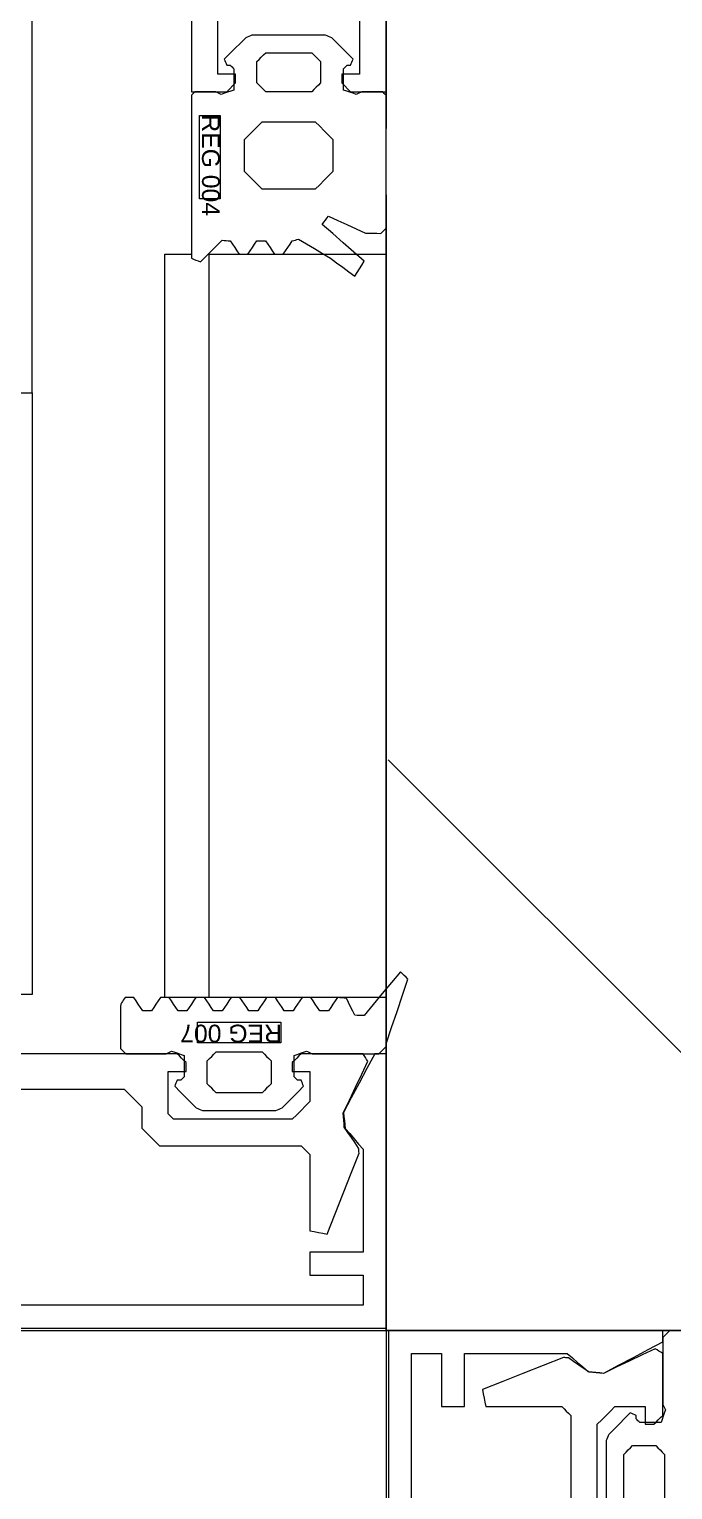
# Model space of a CAD drawing. Header units: millimetres. Extents: x 97 to 214665, y -4577 to 61202.
# Drawn here: x 189778 to 189814.3, y 22416 to 22498.5 of the extents above; entities that cross this region are included whole.
import ezdxf

# ---------------------------------------------------------------- set-up
doc = ezdxf.new("R2010")
doc.units = ezdxf.units.MM
for name, color, linetype, lineweight in [('A-GLAZ-CWMG-MCUT', 51, 'Continuous', 9), ('A-GLAZ-CWMG-OTLN', 51, 'Continuous', 9), ('G-XREF-____-OTLN', 8, 'Continuous', 9), ('S-COLS-____-MCUT', 52, 'Continuous', 9), ('S-COLS-____-OTLN', 52, 'Continuous', 9)]:
    doc.layers.add(name, color=color, linetype=linetype, lineweight=lineweight)
doc.styles.add('Arial', font='arial.ttf', dxfattribs={"height": 1})

# ---------------------------------------------------------------- blocks, each defined once
blk = doc.blocks.new('BSC_Колонна _Прямоугольная - 400x400-V33-О_АИ_ПП_4_200_Целиком')
at = {"layer": 'S-COLS-____-OTLN', "lineweight": 5}
h = blk.add_hatch(dxfattribs=at)
h.set_pattern_fill('FP_69', color=256, style=0, pattern_type=2)
h.set_pattern_definition([(135, (-132500, -22625), (-142.5612, -142.5612), []), (135, (-132357.44, -22625), (-142.5612, -142.5612), [252.016, -50.403, 3.353, -47.05])])
h.paths.add_polyline_path([(76.202, -200), (200, -200), (200, 200), (-200, 200), (-199.869, -200), (-130.182, -200)])
at = {"layer": 'S-COLS-____-MCUT', "color": 130, "lineweight": 25}
for p, q in [((-200, 200), (-200, -132.105)), ((-200, -135.855), (-200, -200)), ((-200, -200), (-135.856, -200))]:
    blk.add_line(p, q, dxfattribs=at)
blk = doc.blocks.new('Прямоугольный импост - Рядовой 50х200-39387223-О_АИ_ПП_4_200_Целиком')
at = {"layer": 'A-GLAZ-CWMG-MCUT', "color": 90}
for p, q in [((-50, 39.8), (0, 39.8)), ((0, 21), (-10, 21)), ((-10, 21), (-10, -21)), ((-10, -21), (0, -21))]:
    blk.add_line(p, q, dxfattribs=at)
blk = doc.blocks.new('Прямоугольный импост - Рядовой 50х200-V84-О_АИ_ПП_4_200_Целиком')
at = {"layer": 'A-GLAZ-CWMG-MCUT', "color": 90}
blk.add_line((0, 39.8), (-50, 39.8), dxfattribs=at)
blk = doc.blocks.new('Прямоугольный импост - 200_dwg-17677014-О_АИ_ПП_4_200_Целиком')
at = {"layer": 'G-XREF-____-OTLN', "color": 10, "lineweight": 5, "flags": 128}
for points in [[(227999.952, 196764.968), (228001.452, 196764.968), (228001.452, 196794.968)], [(228010.452, 196787.951), (228010.452, 196781.968), (228012.452, 196781.968), (228012.952, 196782.468), (228012.952, 196782.968), (228011.952, 196782.968), (228011.952, 196787.968)], [(228019.952, 196787.968), (228019.952, 196782.968), (228018.952, 196782.968), (228018.952, 196782.468), (228019.452, 196781.968), (228021.452, 196781.968), (228021.452, 196911.968)], [(228013.523, 196785.021), (228013.22, 196784.718), (228012.917, 196784.415), (228012.614, 196784.112), (228012.311, 196783.809)], [(228013.876, 196785.168), (228013.788, 196785.131), (228013.7, 196785.094), (228013.611, 196785.058), (228013.523, 196785.021)], [(228018.028, 196785.168), (228016.99, 196785.168), (228015.952, 196785.168), (228014.914, 196785.168), (228013.876, 196785.168)], [(228018.382, 196785.021), (228018.293, 196785.058), (228018.205, 196785.094), (228018.116, 196785.131), (228018.028, 196785.168)], [(228019.594, 196783.809), (228019.291, 196784.112), (228018.988, 196784.415), (228018.685, 196784.718), (228018.382, 196785.021)], [(228012.311, 196783.809), (228012.346, 196783.724), (228012.382, 196783.638), (228012.417, 196783.553), (228012.452, 196783.468)], [(228014.152, 196783.668), (228014.277, 196783.793), (228014.402, 196783.918), (228014.527, 196784.043), (228014.652, 196784.168)], [(228014.152, 196782.468), (228014.152, 196782.768), (228014.152, 196783.068), (228014.152, 196783.368), (228014.152, 196783.668)], [(228014.652, 196784.168), (228015.302, 196784.168), (228015.952, 196784.168), (228016.602, 196784.168), (228017.252, 196784.168)], [(228017.252, 196784.168), (228017.377, 196784.043), (228017.502, 196783.918), (228017.627, 196783.793), (228017.752, 196783.668)], [(228017.752, 196783.668), (228017.752, 196783.368), (228017.752, 196783.068), (228017.752, 196782.768), (228017.752, 196782.468)], [(228019.452, 196783.468), (228019.488, 196783.553), (228019.523, 196783.638), (228019.558, 196783.724), (228019.594, 196783.809)], [(228012.452, 196783.468), (228012.502, 196783.468), (228012.552, 196783.468), (228012.602, 196783.468), (228012.652, 196783.468)], [(228012.652, 196783.468), (228012.702, 196783.418), (228012.752, 196783.368), (228012.802, 196783.318), (228012.852, 196783.268)], [(228012.852, 196783.268), (228012.852, 196782.967), (228012.852, 196782.666), (228012.852, 196782.366), (228012.852, 196782.065)], [(228019.052, 196783.268), (228019.102, 196783.318), (228019.152, 196783.368), (228019.202, 196783.418), (228019.252, 196783.468)], [(228019.052, 196782.065), (228019.052, 196782.366), (228019.052, 196782.666), (228019.052, 196782.967), (228019.052, 196783.268)], [(228019.252, 196783.468), (228019.302, 196783.468), (228019.352, 196783.468), (228019.402, 196783.468), (228019.452, 196783.468)], [(228010.652, 196781.968), (228010.602, 196781.918), (228010.552, 196781.868), (228010.502, 196781.818), (228010.452, 196781.768)], [(228011.826, 196781.968), (228011.532, 196781.968), (228011.239, 196781.968), (228010.946, 196781.968), (228010.652, 196781.968)], [(228012.139, 196781.816), (228012.061, 196781.854), (228011.982, 196781.892), (228011.904, 196781.93), (228011.826, 196781.968)], [(228012.852, 196782.065), (228012.674, 196782.003), (228012.496, 196781.941), (228012.317, 196781.879), (228012.139, 196781.816)], [(228014.652, 196781.968), (228014.527, 196782.093), (228014.402, 196782.218), (228014.277, 196782.343), (228014.152, 196782.468)], [(228017.252, 196781.968), (228016.602, 196781.968), (228015.952, 196781.968), (228015.302, 196781.968), (228014.652, 196781.968)], [(228017.752, 196782.468), (228017.627, 196782.343), (228017.502, 196782.218), (228017.377, 196782.093), (228017.252, 196781.968)], [(228019.765, 196781.816), (228019.587, 196781.879), (228019.409, 196781.941), (228019.231, 196782.003), (228019.052, 196782.065)], [(228020.079, 196781.968), (228020, 196781.93), (228019.922, 196781.892), (228019.844, 196781.854), (228019.765, 196781.816)], [(228021.252, 196781.968), (228020.959, 196781.968), (228020.665, 196781.968), (228020.372, 196781.968), (228020.079, 196781.968)], [(228021.452, 196781.768), (228021.402, 196781.818), (228021.352, 196781.868), (228021.302, 196781.918), (228021.252, 196781.968)], [(228010.452, 196781.768), (228010.452, 196779.468), (228010.452, 196777.168), (228010.452, 196774.868), (228010.452, 196772.568)], [(228021.452, 196774.268), (228021.452, 196776.143), (228021.452, 196778.018), (228021.452, 196779.893), (228021.452, 196781.768)], [(228013.452, 196779.268), (228013.702, 196779.518), (228013.952, 196779.768), (228014.202, 196780.018), (228014.452, 196780.268)], [(228014.452, 196780.268), (228015.202, 196780.268), (228015.952, 196780.268), (228016.702, 196780.268), (228017.452, 196780.268)], [(228017.452, 196780.268), (228017.702, 196780.018), (228017.952, 196779.768), (228018.202, 196779.518), (228018.452, 196779.268)], [(228013.452, 196777.468), (228013.452, 196777.918), (228013.452, 196778.368), (228013.452, 196778.818), (228013.452, 196779.268)], [(228018.452, 196779.268), (228018.452, 196778.818), (228018.452, 196778.368), (228018.452, 196777.918), (228018.452, 196777.468)], [(228014.452, 196776.468), (228014.202, 196776.718), (228013.952, 196776.968), (228013.702, 196777.218), (228013.452, 196777.468)], [(228018.452, 196777.468), (228018.202, 196777.218), (228017.952, 196776.968), (228017.702, 196776.718), (228017.452, 196776.468)], [(228000.152, 196764.968), (228001.452, 196764.968), (228001.452, 196730.967), (227999.452, 196730.967)], [(228017.452, 196776.468), (228016.702, 196776.468), (228015.952, 196776.468), (228015.202, 196776.468), (228014.452, 196776.468)], [(228017.844, 196774.476), (228017.933, 196774.592), (228018.023, 196774.708), (228018.112, 196774.824), (228018.201, 196774.939)], [(228018.201, 196774.939), (228018.723, 196774.7), (228019.245, 196774.461), (228019.767, 196774.221), (228020.289, 196773.982)], [(228020.219, 196772.391), (228019.625, 196772.912), (228019.031, 196773.433), (228018.437, 196773.955), (228017.844, 196774.476)], [(228020.289, 196773.982), (228020.505, 196773.978), (228020.721, 196773.975), (228020.936, 196773.971), (228021.152, 196773.968)], [(228021.152, 196773.968), (228021.227, 196774.043), (228021.302, 196774.118), (228021.377, 196774.193), (228021.452, 196774.268)], [(228010.964, 196772.355), (228011.27, 196772.661), (228011.576, 196772.968), (228011.883, 196773.274), (228012.189, 196773.58)], [(228012.189, 196773.58), (228012.304, 196773.569), (228012.419, 196773.558), (228012.533, 196773.548), (228012.648, 196773.537)], [(228012.648, 196773.537), (228012.775, 196773.352), (228012.901, 196773.168), (228013.027, 196772.983), (228013.153, 196772.798)], [(228013.648, 196772.798), (228013.775, 196772.983), (228013.901, 196773.168), (228014.027, 196773.352), (228014.153, 196773.537)], [(228014.153, 196773.537), (228014.277, 196773.537), (228014.401, 196773.537), (228014.525, 196773.537), (228014.648, 196773.537)], [(228014.648, 196773.537), (228014.775, 196773.352), (228014.901, 196773.168), (228015.027, 196772.983), (228015.153, 196772.798)], [(228015.648, 196772.798), (228015.775, 196772.983), (228015.901, 196773.168), (228016.027, 196773.352), (228016.153, 196773.537)], [(228016.153, 196773.537), (228016.242, 196773.565), (228016.33, 196773.592), (228016.419, 196773.62), (228016.507, 196773.648)], [(228016.507, 196773.648), (228016.96, 196773.377), (228017.412, 196773.105), (228017.865, 196772.834), (228018.317, 196772.562)], [(228021.053, 196730.798), (228008.952, 196730.798), (228008.952, 196772.798), (228010.452, 196772.798)], [(228010.452, 196772.568), (228010.58, 196772.514), (228010.708, 196772.461), (228010.836, 196772.408), (228010.964, 196772.355)], [(228013.153, 196772.798), (228013.277, 196772.798), (228013.401, 196772.798), (228013.525, 196772.798), (228013.648, 196772.798)], [(228015.153, 196772.798), (228015.277, 196772.798), (228015.401, 196772.798), (228015.525, 196772.798), (228015.648, 196772.798)], [(228018.317, 196772.562), (228018.659, 196772.308), (228019.002, 196772.053), (228019.344, 196771.799), (228019.686, 196771.544)], [(228019.686, 196771.544), (228019.819, 196771.756), (228019.952, 196771.968), (228020.085, 196772.179), (228020.219, 196772.391)], [(228022.264, 196732.263), (228021.752, 196731.644), (228021.241, 196731.025), (228020.729, 196730.407), (228020.217, 196729.788)], [(228021.452, 196728.196), (228021.762, 196729.109), (228022.071, 196730.021), (228022.381, 196730.934), (228022.69, 196731.847)], [(228022.69, 196731.847), (228022.584, 196731.951), (228022.477, 196732.055), (228022.371, 196732.159), (228022.264, 196732.263)], [(228006.505, 196730.506), (228006.491, 196730.463), (228006.478, 196730.421), (228006.465, 196730.379), (228006.452, 196730.336)], [(228006.452, 196730.336), (228006.452, 196729.735), (228006.452, 196729.133), (228006.452, 196728.531), (228006.452, 196727.929)], [(228006.705, 196730.798), (228006.655, 196730.725), (228006.605, 196730.652), (228006.555, 196730.579), (228006.505, 196730.506)], [(228007.2, 196730.798), (228007.076, 196730.798), (228006.952, 196730.798), (228006.828, 196730.798), (228006.705, 196730.798)], [(228007.705, 196730.06), (228007.578, 196730.244), (228007.452, 196730.429), (228007.326, 196730.614), (228007.2, 196730.798)], [(228008.2, 196730.06), (228008.076, 196730.06), (228007.952, 196730.06), (228007.828, 196730.06), (228007.705, 196730.06)], [(228008.705, 196730.798), (228008.578, 196730.614), (228008.452, 196730.429), (228008.326, 196730.244), (228008.2, 196730.06)], [(228009.2, 196730.798), (228009.076, 196730.798), (228008.952, 196730.798), (228008.828, 196730.798), (228008.705, 196730.798)], [(228009.705, 196730.06), (228009.578, 196730.244), (228009.452, 196730.429), (228009.326, 196730.614), (228009.2, 196730.798)], [(228010.2, 196730.06), (228010.076, 196730.06), (228009.952, 196730.06), (228009.828, 196730.06), (228009.705, 196730.06)], [(228010.705, 196730.798), (228010.578, 196730.614), (228010.452, 196730.429), (228010.326, 196730.244), (228010.2, 196730.06)], [(228011.2, 196730.798), (228011.076, 196730.798), (228010.952, 196730.798), (228010.828, 196730.798), (228010.705, 196730.798)], [(228011.705, 196730.06), (228011.578, 196730.244), (228011.452, 196730.429), (228011.326, 196730.614), (228011.2, 196730.798)], [(228012.2, 196730.06), (228012.076, 196730.06), (228011.952, 196730.06), (228011.828, 196730.06), (228011.705, 196730.06)], [(228012.705, 196730.798), (228012.578, 196730.614), (228012.452, 196730.429), (228012.326, 196730.244), (228012.2, 196730.06)], [(228013.2, 196730.798), (228013.076, 196730.798), (228012.952, 196730.798), (228012.828, 196730.798), (228012.705, 196730.798)], [(228013.705, 196730.06), (228013.578, 196730.244), (228013.452, 196730.429), (228013.326, 196730.614), (228013.2, 196730.798)], [(228014.2, 196730.06), (228014.076, 196730.06), (228013.952, 196730.06), (228013.828, 196730.06), (228013.705, 196730.06)], [(228014.705, 196730.798), (228014.578, 196730.614), (228014.452, 196730.429), (228014.326, 196730.244), (228014.2, 196730.06)], [(228015.2, 196730.798), (228015.076, 196730.798), (228014.952, 196730.798), (228014.828, 196730.798), (228014.705, 196730.798)], [(228015.705, 196730.06), (228015.578, 196730.244), (228015.452, 196730.429), (228015.326, 196730.614), (228015.2, 196730.798)], [(228016.2, 196730.06), (228016.076, 196730.06), (228015.952, 196730.06), (228015.828, 196730.06), (228015.705, 196730.06)], [(228016.705, 196730.798), (228016.578, 196730.614), (228016.452, 196730.429), (228016.326, 196730.244), (228016.2, 196730.06)], [(228017.2, 196730.798), (228017.076, 196730.798), (228016.952, 196730.798), (228016.828, 196730.798), (228016.705, 196730.798)], [(228017.705, 196730.06), (228017.578, 196730.244), (228017.452, 196730.429), (228017.326, 196730.614), (228017.2, 196730.798)], [(228018.2, 196730.06), (228018.076, 196730.06), (228017.952, 196730.06), (228017.828, 196730.06), (228017.705, 196730.06)], [(228018.705, 196730.798), (228018.578, 196730.614), (228018.452, 196730.429), (228018.326, 196730.244), (228018.2, 196730.06)], [(228019.223, 196730.759), (228019.093, 196730.768), (228018.964, 196730.778), (228018.834, 196730.788), (228018.705, 196730.798)], [(228019.682, 196729.8), (228019.567, 196730.039), (228019.452, 196730.279), (228019.338, 196730.519), (228019.223, 196730.759)], [(228020.217, 196729.788), (228020.083, 196729.791), (228019.949, 196729.794), (228019.815, 196729.797), (228019.682, 196729.8)], [(227971.452, 196728.196), (227971.452, 196728.154), (227971.452, 196728.113), (227971.452, 196728.071), (227971.452, 196728.029)], [(227971.452, 196728.029), (227971.552, 196727.929), (227971.652, 196727.829), (227971.752, 196727.729), (227971.852, 196727.629)], [(227972.093, 196727.629), (227971.933, 196727.629), (227971.772, 196727.629), (227971.612, 196727.629), (227971.452, 196727.629)], [(227971.452, 196727.629), (227971.452, 196723.754), (227971.452, 196719.879), (227971.452, 196716.004), (227971.452, 196712.129)], [(227971.852, 196727.629), (227972.796, 196727.629), (227973.739, 196727.629), (227974.682, 196727.629), (227975.626, 196727.629)], [(227973.859, 196724.304), (227973.417, 196725.136), (227972.976, 196725.967), (227972.534, 196726.798), (227972.093, 196727.629)], [(227972.752, 196727.629), (227972.684, 196727.522), (227972.617, 196727.415), (227972.549, 196727.307), (227972.481, 196727.2)], [(227976.252, 196727.629), (227975.377, 196727.629), (227974.502, 196727.629), (227973.627, 196727.629), (227972.752, 196727.629)], [(227975.626, 196727.629), (227975.704, 196727.667), (227975.782, 196727.705), (227975.861, 196727.742), (227975.939, 196727.78)], [(227975.939, 196727.78), (227976.117, 196727.718), (227976.296, 196727.656), (227976.474, 196727.594), (227976.652, 196727.531)], [(227976.752, 196727.129), (227976.627, 196727.254), (227976.502, 196727.379), (227976.377, 196727.504), (227976.252, 196727.629)], [(227976.652, 196727.531), (227976.652, 196727.231), (227976.652, 196726.93), (227976.652, 196726.63), (227976.652, 196726.329)], [(227977.952, 196727.229), (227978.077, 196727.354), (227978.202, 196727.479), (227978.327, 196727.604), (227978.452, 196727.729)], [(227978.452, 196727.729), (227979.102, 196727.729), (227979.752, 196727.729), (227980.402, 196727.729), (227981.052, 196727.729)], [(228009.652, 196727.629), (228003.052, 196727.629), (227996.452, 196727.629), (227989.852, 196727.629), (227983.252, 196727.629)], [(228006.452, 196727.929), (228006.527, 196727.854), (228006.602, 196727.779), (228006.677, 196727.704), (228006.752, 196727.629)], [(228006.752, 196727.629), (228007.321, 196727.629), (228007.889, 196727.629), (228008.457, 196727.629), (228009.026, 196727.629)], [(228009.026, 196727.629), (228009.104, 196727.667), (228009.182, 196727.705), (228009.261, 196727.742), (228009.339, 196727.78)], [(228009.339, 196727.78), (228009.517, 196727.718), (228009.696, 196727.656), (228009.874, 196727.594), (228010.052, 196727.531)], [(228010.152, 196727.129), (228010.027, 196727.254), (228009.902, 196727.379), (228009.777, 196727.504), (228009.652, 196727.629)], [(228010.052, 196727.531), (228010.052, 196727.231), (228010.052, 196726.93), (228010.052, 196726.63), (228010.052, 196726.329)], [(228011.352, 196727.229), (228011.477, 196727.354), (228011.602, 196727.479), (228011.727, 196727.604), (228011.852, 196727.729)], [(228011.852, 196727.729), (228012.502, 196727.729), (228013.152, 196727.729), (228013.802, 196727.729), (228014.452, 196727.729)], [(228014.452, 196727.729), (228014.577, 196727.604), (228014.702, 196727.479), (228014.827, 196727.354), (228014.952, 196727.229)], [(228016.652, 196727.629), (228016.527, 196727.504), (228016.402, 196727.379), (228016.277, 196727.254), (228016.152, 196727.129)], [(228016.252, 196727.531), (228016.431, 196727.594), (228016.609, 196727.656), (228016.787, 196727.718), (228016.965, 196727.78)], [(228016.252, 196726.329), (228016.252, 196726.63), (228016.252, 196726.93), (228016.252, 196727.231), (228016.252, 196727.531)], [(228020.152, 196727.629), (228019.277, 196727.629), (228018.402, 196727.629), (228017.527, 196727.629), (228016.652, 196727.629)], [(228016.965, 196727.78), (228017.044, 196727.742), (228017.122, 196727.705), (228017.2, 196727.667), (228017.279, 196727.629)], [(228017.279, 196727.629), (228018.222, 196727.629), (228019.165, 196727.629), (228020.109, 196727.629), (228021.052, 196727.629)], [(228020.812, 196727.629), (228020.37, 196726.798), (228019.929, 196725.967), (228019.487, 196725.136), (228019.046, 196724.304)], [(228020.423, 196727.2), (228020.355, 196727.307), (228020.288, 196727.415), (228020.22, 196727.522), (228020.152, 196727.629)], [(228021.452, 196727.629), (228021.292, 196727.629), (228021.132, 196727.629), (228020.972, 196727.629), (228020.812, 196727.629)], [(228021.052, 196727.629), (228021.152, 196727.729), (228021.252, 196727.829), (228021.352, 196727.929), (228021.452, 196728.029)], [(228021.452, 196728.029), (228021.452, 196728.071), (228021.452, 196728.113), (228021.452, 196728.154), (228021.452, 196728.196)], [(228021.452, 196712.129), (228021.452, 196716.004), (228021.452, 196719.879), (228021.452, 196723.754), (228021.452, 196727.629)], [(227972.481, 196727.2), (227972.83, 196726.468), (227973.178, 196725.736), (227973.526, 196725.005), (227973.875, 196724.273)], [(227976.752, 196726.629), (227976.752, 196726.754), (227976.752, 196726.879), (227976.752, 196727.004), (227976.752, 196727.129)], [(227977.952, 196725.929), (227977.952, 196726.254), (227977.952, 196726.579), (227977.952, 196726.904), (227977.952, 196727.229)], [(228010.152, 196726.629), (228010.152, 196726.754), (228010.152, 196726.879), (228010.152, 196727.004), (228010.152, 196727.129)], [(228011.352, 196725.929), (228011.352, 196726.254), (228011.352, 196726.579), (228011.352, 196726.904), (228011.352, 196727.229)], [(228014.952, 196727.229), (228014.952, 196726.904), (228014.952, 196726.579), (228014.952, 196726.254), (228014.952, 196725.929)], [(228016.152, 196727.129), (228016.152, 196727.004), (228016.152, 196726.879), (228016.152, 196726.754), (228016.152, 196726.629)], [(228019.03, 196724.273), (228019.378, 196725.005), (228019.726, 196725.736), (228020.075, 196726.468), (228020.423, 196727.2)], [(227975.752, 196724.929), (227975.752, 196725.354), (227975.752, 196725.779), (227975.752, 196726.204), (227975.752, 196726.629)], [(227975.752, 196726.629), (227976.002, 196726.629), (227976.252, 196726.629), (227976.502, 196726.629), (227976.752, 196726.629)], [(227976.252, 196726.129), (227976.217, 196726.044), (227976.182, 196725.958), (227976.146, 196725.873), (227976.111, 196725.788)], [(227976.452, 196726.129), (227976.402, 196726.129), (227976.352, 196726.129), (227976.302, 196726.129), (227976.252, 196726.129)], [(227976.652, 196726.329), (227976.602, 196726.279), (227976.552, 196726.229), (227976.502, 196726.179), (227976.452, 196726.129)], [(227978.452, 196725.429), (227978.327, 196725.554), (227978.202, 196725.679), (227978.077, 196725.804), (227977.952, 196725.929)], [(228009.152, 196724.229), (228009.152, 196724.829), (228009.152, 196725.429), (228009.152, 196726.029), (228009.152, 196726.629)], [(228009.152, 196726.629), (228009.402, 196726.629), (228009.652, 196726.629), (228009.902, 196726.629), (228010.152, 196726.629)], [(228009.652, 196726.129), (228009.617, 196726.044), (228009.582, 196725.958), (228009.546, 196725.873), (228009.511, 196725.788)], [(228009.852, 196726.129), (228009.802, 196726.129), (228009.752, 196726.129), (228009.702, 196726.129), (228009.652, 196726.129)], [(228010.052, 196726.329), (228010.002, 196726.279), (228009.952, 196726.229), (228009.902, 196726.179), (228009.852, 196726.129)], [(228011.852, 196725.429), (228011.727, 196725.554), (228011.602, 196725.679), (228011.477, 196725.804), (228011.352, 196725.929)], [(228014.952, 196725.929), (228014.827, 196725.804), (228014.702, 196725.679), (228014.577, 196725.554), (228014.452, 196725.429)], [(228016.152, 196726.629), (228016.402, 196726.629), (228016.652, 196726.629), (228016.902, 196726.629), (228017.152, 196726.629)], [(228016.452, 196726.129), (228016.402, 196726.179), (228016.352, 196726.229), (228016.302, 196726.279), (228016.252, 196726.329)], [(228016.652, 196726.129), (228016.602, 196726.129), (228016.552, 196726.129), (228016.502, 196726.129), (228016.452, 196726.129)], [(228016.794, 196725.788), (228016.758, 196725.873), (228016.723, 196725.958), (228016.688, 196726.044), (228016.652, 196726.129)], [(228017.152, 196726.629), (228017.152, 196726.204), (228017.152, 196725.779), (228017.152, 196725.354), (228017.152, 196724.929)], [(227976.111, 196725.788), (227976.414, 196725.485), (227976.717, 196725.182), (227977.02, 196724.879), (227977.323, 196724.575)], [(227981.052, 196725.429), (227980.402, 196725.429), (227979.752, 196725.429), (227979.102, 196725.429), (227978.452, 196725.429)], [(227996.752, 196725.629), (227999.227, 196725.629), (228001.702, 196725.629), (228004.177, 196725.629), (228006.652, 196725.629)], [(228006.652, 196725.629), (228006.902, 196725.379), (228007.152, 196725.129), (228007.402, 196724.879), (228007.652, 196724.629)], [(228009.511, 196725.788), (228009.814, 196725.485), (228010.117, 196725.182), (228010.42, 196724.879), (228010.723, 196724.575)], [(228014.452, 196725.429), (228013.802, 196725.429), (228013.152, 196725.429), (228012.502, 196725.429), (228011.852, 196725.429)], [(228015.582, 196724.575), (228015.885, 196724.879), (228016.188, 196725.182), (228016.491, 196725.485), (228016.794, 196725.788)], [(227973.761, 196723.409), (227973.785, 196723.633), (227973.81, 196723.857), (227973.834, 196724.081), (227973.859, 196724.304)], [(227973.875, 196724.273), (227973.859, 196724.074), (227973.843, 196723.875), (227973.828, 196723.676), (227973.812, 196723.477)], [(227976.752, 196723.929), (227976.502, 196724.179), (227976.252, 196724.429), (227976.002, 196724.679), (227975.752, 196724.929)], [(227977.323, 196724.575), (227977.411, 196724.539), (227977.5, 196724.502), (227977.588, 196724.466), (227977.676, 196724.429)], [(227977.676, 196724.429), (227978.714, 196724.429), (227979.752, 196724.429), (227980.79, 196724.429), (227981.828, 196724.429)], [(228007.652, 196724.629), (228007.652, 196724.329), (228007.652, 196724.029), (228007.652, 196723.729), (228007.652, 196723.429)], [(228009.452, 196723.929), (228009.377, 196724.004), (228009.302, 196724.079), (228009.227, 196724.154), (228009.152, 196724.229)], [(228010.723, 196724.575), (228010.811, 196724.539), (228010.9, 196724.502), (228010.988, 196724.466), (228011.076, 196724.429)], [(228011.076, 196724.429), (228012.114, 196724.429), (228013.152, 196724.429), (228014.19, 196724.429), (228015.228, 196724.429)], [(228015.228, 196724.429), (228015.316, 196724.466), (228015.405, 196724.502), (228015.493, 196724.539), (228015.582, 196724.575)], [(228017.152, 196724.929), (228016.902, 196724.679), (228016.652, 196724.429), (228016.402, 196724.179), (228016.152, 196723.929)], [(228019.092, 196723.477), (228019.077, 196723.676), (228019.061, 196723.875), (228019.045, 196724.074), (228019.03, 196724.273)], [(228019.046, 196724.304), (228019.07, 196724.081), (228019.095, 196723.857), (228019.119, 196723.633), (228019.144, 196723.409)], [(227972.752, 196722.229), (227973.004, 196722.524), (227973.256, 196722.819), (227973.508, 196723.114), (227973.761, 196723.409)], [(227973.812, 196723.477), (227973.61, 196723.182), (227973.408, 196722.888), (227973.207, 196722.593), (227973.005, 196722.299)], [(227983.452, 196723.929), (227981.777, 196723.929), (227980.102, 196723.929), (227978.427, 196723.929), (227976.752, 196723.929)], [(228007.652, 196723.429), (228007.902, 196723.179), (228008.152, 196722.929), (228008.402, 196722.679), (228008.652, 196722.429)], [(228016.152, 196723.929), (228014.477, 196723.929), (228012.802, 196723.929), (228011.127, 196723.929), (228009.452, 196723.929)], [(228019.9, 196722.299), (228019.698, 196722.593), (228019.496, 196722.888), (228019.294, 196723.182), (228019.092, 196723.477)], [(228019.144, 196723.409), (228019.396, 196723.114), (228019.648, 196722.819), (228019.9, 196722.524), (228020.152, 196722.229)], [(227972.752, 196716.429), (227972.752, 196717.879), (227972.752, 196719.329), (227972.752, 196720.779), (227972.752, 196722.229)], [(227973.005, 196722.299), (227972.997, 196722.229), (227972.989, 196722.159), (227972.981, 196722.088), (227972.973, 196722.018)], [(227972.973, 196722.018), (227973.427, 196720.875), (227973.88, 196719.732), (227974.334, 196718.588), (227974.787, 196717.445)], [(227975.752, 196721.929), (227975.877, 196722.054), (227976.002, 196722.179), (227976.127, 196722.304), (227976.252, 196722.429)], [(227975.752, 196717.629), (227975.752, 196718.704), (227975.752, 196719.779), (227975.752, 196720.854), (227975.752, 196721.929)], [(227976.252, 196722.429), (227978.252, 196722.429), (227980.252, 196722.429), (227982.252, 196722.429), (227984.252, 196722.429)], [(228008.652, 196722.429), (228010.652, 196722.429), (228012.652, 196722.429), (228014.652, 196722.429), (228016.652, 196722.429)], [(228016.652, 196722.429), (228016.777, 196722.304), (228016.902, 196722.179), (228017.027, 196722.054), (228017.152, 196721.929)], [(228017.152, 196721.929), (228017.152, 196720.854), (228017.152, 196719.779), (228017.152, 196718.704), (228017.152, 196717.629)], [(228018.117, 196717.445), (228018.571, 196718.588), (228019.024, 196719.732), (228019.478, 196720.875), (228019.931, 196722.018)], [(228019.931, 196722.018), (228019.923, 196722.088), (228019.915, 196722.159), (228019.908, 196722.229), (228019.9, 196722.299)], [(228020.152, 196722.229), (228020.152, 196720.779), (228020.152, 196719.329), (228020.152, 196717.879), (228020.152, 196716.429)], [(227974.787, 196717.445), (227975.029, 196717.491), (227975.27, 196717.537), (227975.511, 196717.583), (227975.752, 196717.629)], [(228017.152, 196717.629), (228017.393, 196717.583), (228017.635, 196717.537), (228017.876, 196717.491), (228018.117, 196717.445)], [(227975.752, 196716.429), (227975.002, 196716.429), (227974.252, 196716.429), (227973.502, 196716.429), (227972.752, 196716.429)], [(227975.752, 196715.129), (227975.752, 196715.454), (227975.752, 196715.779), (227975.752, 196716.104), (227975.752, 196716.429)], [(228020.152, 196716.429), (228019.402, 196716.429), (228018.652, 196716.429), (228017.902, 196716.429), (228017.152, 196716.429)], [(228017.152, 196716.429), (228017.152, 196716.104), (228017.152, 196715.779), (228017.152, 196715.454), (228017.152, 196715.129)], [(227972.752, 196713.429), (227972.752, 196713.854), (227972.752, 196714.279), (227972.752, 196714.704), (227972.752, 196715.129)], [(227972.752, 196715.129), (227973.502, 196715.129), (227974.252, 196715.129), (227975.002, 196715.129), (227975.752, 196715.129)], [(228017.152, 196715.129), (228017.902, 196715.129), (228018.652, 196715.129), (228019.402, 196715.129), (228020.152, 196715.129)], [(228020.152, 196715.129), (228020.152, 196714.704), (228020.152, 196714.279), (228020.152, 196713.854), (228020.152, 196713.429)], [(228020.152, 196713.429), (228008.302, 196713.429), (227996.452, 196713.429), (227984.602, 196713.429), (227972.752, 196713.429)], [(227971.452, 196712.129), (227983.952, 196712.129), (227996.452, 196712.129), (228008.952, 196712.129), (228021.452, 196712.129)]]:
    blk.add_lwpolyline(points, dxfattribs=at)
for points in [[(228012.083, 196775.926), (228010.914, 196775.926), (228010.914, 196780.625), (228012.083, 196780.625)], [(228010.802, 196728.241), (228010.802, 196729.41), (228015.502, 196729.41), (228015.502, 196728.241)]]:
    blk.add_lwpolyline(points, close=True, dxfattribs=at)
blk = doc.blocks.new('Прямоугольный импост - 200_dwg-V118-О_АИ_ПП_4_200_Целиком')
at = {"layer": 'G-XREF-____-OTLN', "color": 10, "lineweight": 5, "flags": 128}
for points in [[(227999.952, 196764.968), (228001.452, 196764.968), (228001.452, 196794.968)], [(228010.452, 196787.951), (228010.452, 196781.968), (228012.452, 196781.968), (228012.952, 196782.468), (228012.952, 196782.968), (228011.952, 196782.968), (228011.952, 196787.968)], [(228019.952, 196787.968), (228019.952, 196782.968), (228018.952, 196782.968), (228018.952, 196782.468), (228019.452, 196781.968), (228021.452, 196781.968), (228021.452, 196911.968)], [(228013.523, 196785.021), (228013.22, 196784.718), (228012.917, 196784.415), (228012.614, 196784.112), (228012.311, 196783.809)], [(228013.876, 196785.168), (228013.788, 196785.131), (228013.7, 196785.094), (228013.611, 196785.058), (228013.523, 196785.021)], [(228018.028, 196785.168), (228016.99, 196785.168), (228015.952, 196785.168), (228014.914, 196785.168), (228013.876, 196785.168)], [(228018.382, 196785.021), (228018.293, 196785.058), (228018.205, 196785.094), (228018.116, 196785.131), (228018.028, 196785.168)], [(228019.594, 196783.809), (228019.291, 196784.112), (228018.988, 196784.415), (228018.685, 196784.718), (228018.382, 196785.021)], [(228012.311, 196783.809), (228012.346, 196783.724), (228012.382, 196783.638), (228012.417, 196783.553), (228012.452, 196783.468)], [(228014.152, 196783.668), (228014.277, 196783.793), (228014.402, 196783.918), (228014.527, 196784.043), (228014.652, 196784.168)], [(228014.152, 196782.468), (228014.152, 196782.768), (228014.152, 196783.068), (228014.152, 196783.368), (228014.152, 196783.668)], [(228014.652, 196784.168), (228015.302, 196784.168), (228015.952, 196784.168), (228016.602, 196784.168), (228017.252, 196784.168)], [(228017.252, 196784.168), (228017.377, 196784.043), (228017.502, 196783.918), (228017.627, 196783.793), (228017.752, 196783.668)], [(228017.752, 196783.668), (228017.752, 196783.368), (228017.752, 196783.068), (228017.752, 196782.768), (228017.752, 196782.468)], [(228019.452, 196783.468), (228019.488, 196783.553), (228019.523, 196783.638), (228019.558, 196783.724), (228019.594, 196783.809)], [(228012.452, 196783.468), (228012.502, 196783.468), (228012.552, 196783.468), (228012.602, 196783.468), (228012.652, 196783.468)], [(228012.652, 196783.468), (228012.702, 196783.418), (228012.752, 196783.368), (228012.802, 196783.318), (228012.852, 196783.268)], [(228012.852, 196783.268), (228012.852, 196782.967), (228012.852, 196782.666), (228012.852, 196782.366), (228012.852, 196782.065)], [(228019.052, 196783.268), (228019.102, 196783.318), (228019.152, 196783.368), (228019.202, 196783.418), (228019.252, 196783.468)], [(228019.052, 196782.065), (228019.052, 196782.366), (228019.052, 196782.666), (228019.052, 196782.967), (228019.052, 196783.268)], [(228019.252, 196783.468), (228019.302, 196783.468), (228019.352, 196783.468), (228019.402, 196783.468), (228019.452, 196783.468)], [(228010.652, 196781.968), (228010.602, 196781.918), (228010.552, 196781.868), (228010.502, 196781.818), (228010.452, 196781.768)], [(228011.826, 196781.968), (228011.532, 196781.968), (228011.239, 196781.968), (228010.946, 196781.968), (228010.652, 196781.968)], [(228012.139, 196781.816), (228012.061, 196781.854), (228011.982, 196781.892), (228011.904, 196781.93), (228011.826, 196781.968)], [(228012.852, 196782.065), (228012.674, 196782.003), (228012.496, 196781.941), (228012.317, 196781.879), (228012.139, 196781.816)], [(228014.652, 196781.968), (228014.527, 196782.093), (228014.402, 196782.218), (228014.277, 196782.343), (228014.152, 196782.468)], [(228017.252, 196781.968), (228016.602, 196781.968), (228015.952, 196781.968), (228015.302, 196781.968), (228014.652, 196781.968)], [(228017.752, 196782.468), (228017.627, 196782.343), (228017.502, 196782.218), (228017.377, 196782.093), (228017.252, 196781.968)], [(228019.765, 196781.816), (228019.587, 196781.879), (228019.409, 196781.941), (228019.231, 196782.003), (228019.052, 196782.065)], [(228020.079, 196781.968), (228020, 196781.93), (228019.922, 196781.892), (228019.844, 196781.854), (228019.765, 196781.816)], [(228021.252, 196781.968), (228020.959, 196781.968), (228020.665, 196781.968), (228020.372, 196781.968), (228020.079, 196781.968)], [(228021.452, 196781.768), (228021.402, 196781.818), (228021.352, 196781.868), (228021.302, 196781.918), (228021.252, 196781.968)], [(228010.452, 196781.768), (228010.452, 196779.468), (228010.452, 196777.168), (228010.452, 196774.868), (228010.452, 196772.568)], [(228021.452, 196774.268), (228021.452, 196776.143), (228021.452, 196778.018), (228021.452, 196779.893), (228021.452, 196781.768)], [(228013.452, 196779.268), (228013.702, 196779.518), (228013.952, 196779.768), (228014.202, 196780.018), (228014.452, 196780.268)], [(228014.452, 196780.268), (228015.202, 196780.268), (228015.952, 196780.268), (228016.702, 196780.268), (228017.452, 196780.268)], [(228017.452, 196780.268), (228017.702, 196780.018), (228017.952, 196779.768), (228018.202, 196779.518), (228018.452, 196779.268)], [(228013.452, 196777.468), (228013.452, 196777.918), (228013.452, 196778.368), (228013.452, 196778.818), (228013.452, 196779.268)], [(228018.452, 196779.268), (228018.452, 196778.818), (228018.452, 196778.368), (228018.452, 196777.918), (228018.452, 196777.468)], [(228014.452, 196776.468), (228014.202, 196776.718), (228013.952, 196776.968), (228013.702, 196777.218), (228013.452, 196777.468)], [(228018.452, 196777.468), (228018.202, 196777.218), (228017.952, 196776.968), (228017.702, 196776.718), (228017.452, 196776.468)], [(228000.152, 196764.968), (228001.452, 196764.968), (228001.452, 196730.967), (227999.452, 196730.967)], [(228017.452, 196776.468), (228016.702, 196776.468), (228015.952, 196776.468), (228015.202, 196776.468), (228014.452, 196776.468)], [(228017.844, 196774.476), (228017.933, 196774.592), (228018.023, 196774.708), (228018.112, 196774.824), (228018.201, 196774.939)], [(228018.201, 196774.939), (228018.723, 196774.7), (228019.245, 196774.461), (228019.767, 196774.221), (228020.289, 196773.982)], [(228020.219, 196772.391), (228019.625, 196772.912), (228019.031, 196773.433), (228018.437, 196773.955), (228017.844, 196774.476)], [(228020.289, 196773.982), (228020.505, 196773.978), (228020.721, 196773.975), (228020.936, 196773.971), (228021.152, 196773.968)], [(228021.152, 196773.968), (228021.227, 196774.043), (228021.302, 196774.118), (228021.377, 196774.193), (228021.452, 196774.268)], [(228010.964, 196772.355), (228011.27, 196772.661), (228011.576, 196772.968), (228011.883, 196773.274), (228012.189, 196773.58)], [(228012.189, 196773.58), (228012.304, 196773.569), (228012.419, 196773.558), (228012.533, 196773.548), (228012.648, 196773.537)], [(228012.648, 196773.537), (228012.775, 196773.352), (228012.901, 196773.168), (228013.027, 196772.983), (228013.153, 196772.798)], [(228013.648, 196772.798), (228013.775, 196772.983), (228013.901, 196773.168), (228014.027, 196773.352), (228014.153, 196773.537)], [(228014.153, 196773.537), (228014.277, 196773.537), (228014.401, 196773.537), (228014.525, 196773.537), (228014.648, 196773.537)], [(228014.648, 196773.537), (228014.775, 196773.352), (228014.901, 196773.168), (228015.027, 196772.983), (228015.153, 196772.798)], [(228015.648, 196772.798), (228015.775, 196772.983), (228015.901, 196773.168), (228016.027, 196773.352), (228016.153, 196773.537)], [(228016.153, 196773.537), (228016.242, 196773.565), (228016.33, 196773.592), (228016.419, 196773.62), (228016.507, 196773.648)], [(228016.507, 196773.648), (228016.96, 196773.377), (228017.412, 196773.105), (228017.865, 196772.834), (228018.317, 196772.562)], [(228021.053, 196730.798), (228008.952, 196730.798), (228008.952, 196772.798), (228010.452, 196772.798)], [(228010.452, 196772.568), (228010.58, 196772.514), (228010.708, 196772.461), (228010.836, 196772.408), (228010.964, 196772.355)], [(228013.153, 196772.798), (228013.277, 196772.798), (228013.401, 196772.798), (228013.525, 196772.798), (228013.648, 196772.798)], [(228015.153, 196772.798), (228015.277, 196772.798), (228015.401, 196772.798), (228015.525, 196772.798), (228015.648, 196772.798)], [(228018.317, 196772.562), (228018.659, 196772.308), (228019.002, 196772.053), (228019.344, 196771.799), (228019.686, 196771.544)], [(228019.686, 196771.544), (228019.819, 196771.756), (228019.952, 196771.968), (228020.085, 196772.179), (228020.219, 196772.391)], [(228022.264, 196732.263), (228021.752, 196731.644), (228021.241, 196731.025), (228020.729, 196730.407), (228020.217, 196729.788)], [(228021.452, 196728.196), (228021.762, 196729.109), (228022.071, 196730.021), (228022.381, 196730.934), (228022.69, 196731.847)], [(228022.69, 196731.847), (228022.584, 196731.951), (228022.477, 196732.055), (228022.371, 196732.159), (228022.264, 196732.263)], [(228006.505, 196730.506), (228006.491, 196730.463), (228006.478, 196730.421), (228006.465, 196730.379), (228006.452, 196730.336)], [(228006.452, 196730.336), (228006.452, 196729.735), (228006.452, 196729.133), (228006.452, 196728.531), (228006.452, 196727.929)], [(228006.705, 196730.798), (228006.655, 196730.725), (228006.605, 196730.652), (228006.555, 196730.579), (228006.505, 196730.506)], [(228007.2, 196730.798), (228007.076, 196730.798), (228006.952, 196730.798), (228006.828, 196730.798), (228006.705, 196730.798)], [(228007.705, 196730.06), (228007.578, 196730.244), (228007.452, 196730.429), (228007.326, 196730.614), (228007.2, 196730.798)], [(228008.2, 196730.06), (228008.076, 196730.06), (228007.952, 196730.06), (228007.828, 196730.06), (228007.705, 196730.06)], [(228008.705, 196730.798), (228008.578, 196730.614), (228008.452, 196730.429), (228008.326, 196730.244), (228008.2, 196730.06)], [(228009.2, 196730.798), (228009.076, 196730.798), (228008.952, 196730.798), (228008.828, 196730.798), (228008.705, 196730.798)], [(228009.705, 196730.06), (228009.578, 196730.244), (228009.452, 196730.429), (228009.326, 196730.614), (228009.2, 196730.798)], [(228010.2, 196730.06), (228010.076, 196730.06), (228009.952, 196730.06), (228009.828, 196730.06), (228009.705, 196730.06)], [(228010.705, 196730.798), (228010.578, 196730.614), (228010.452, 196730.429), (228010.326, 196730.244), (228010.2, 196730.06)], [(228011.2, 196730.798), (228011.076, 196730.798), (228010.952, 196730.798), (228010.828, 196730.798), (228010.705, 196730.798)], [(228011.705, 196730.06), (228011.578, 196730.244), (228011.452, 196730.429), (228011.326, 196730.614), (228011.2, 196730.798)], [(228012.2, 196730.06), (228012.076, 196730.06), (228011.952, 196730.06), (228011.828, 196730.06), (228011.705, 196730.06)], [(228012.705, 196730.798), (228012.578, 196730.614), (228012.452, 196730.429), (228012.326, 196730.244), (228012.2, 196730.06)], [(228013.2, 196730.798), (228013.076, 196730.798), (228012.952, 196730.798), (228012.828, 196730.798), (228012.705, 196730.798)], [(228013.705, 196730.06), (228013.578, 196730.244), (228013.452, 196730.429), (228013.326, 196730.614), (228013.2, 196730.798)], [(228014.2, 196730.06), (228014.076, 196730.06), (228013.952, 196730.06), (228013.828, 196730.06), (228013.705, 196730.06)], [(228014.705, 196730.798), (228014.578, 196730.614), (228014.452, 196730.429), (228014.326, 196730.244), (228014.2, 196730.06)], [(228015.2, 196730.798), (228015.076, 196730.798), (228014.952, 196730.798), (228014.828, 196730.798), (228014.705, 196730.798)], [(228015.705, 196730.06), (228015.578, 196730.244), (228015.452, 196730.429), (228015.326, 196730.614), (228015.2, 196730.798)], [(228016.2, 196730.06), (228016.076, 196730.06), (228015.952, 196730.06), (228015.828, 196730.06), (228015.705, 196730.06)], [(228016.705, 196730.798), (228016.578, 196730.614), (228016.452, 196730.429), (228016.326, 196730.244), (228016.2, 196730.06)], [(228017.2, 196730.798), (228017.076, 196730.798), (228016.952, 196730.798), (228016.828, 196730.798), (228016.705, 196730.798)], [(228017.705, 196730.06), (228017.578, 196730.244), (228017.452, 196730.429), (228017.326, 196730.614), (228017.2, 196730.798)], [(228018.2, 196730.06), (228018.076, 196730.06), (228017.952, 196730.06), (228017.828, 196730.06), (228017.705, 196730.06)], [(228018.705, 196730.798), (228018.578, 196730.614), (228018.452, 196730.429), (228018.326, 196730.244), (228018.2, 196730.06)], [(228019.223, 196730.759), (228019.093, 196730.768), (228018.964, 196730.778), (228018.834, 196730.788), (228018.705, 196730.798)], [(228019.682, 196729.8), (228019.567, 196730.039), (228019.452, 196730.279), (228019.338, 196730.519), (228019.223, 196730.759)], [(228020.217, 196729.788), (228020.083, 196729.791), (228019.949, 196729.794), (228019.815, 196729.797), (228019.682, 196729.8)], [(227971.452, 196728.196), (227971.452, 196728.154), (227971.452, 196728.113), (227971.452, 196728.071), (227971.452, 196728.029)], [(227971.452, 196728.029), (227971.552, 196727.929), (227971.652, 196727.829), (227971.752, 196727.729), (227971.852, 196727.629)], [(227972.093, 196727.629), (227971.933, 196727.629), (227971.772, 196727.629), (227971.612, 196727.629), (227971.452, 196727.629)], [(227971.452, 196727.629), (227971.452, 196723.754), (227971.452, 196719.879), (227971.452, 196716.004), (227971.452, 196712.129)], [(227971.852, 196727.629), (227972.796, 196727.629), (227973.739, 196727.629), (227974.682, 196727.629), (227975.626, 196727.629)], [(227973.859, 196724.304), (227973.417, 196725.136), (227972.976, 196725.967), (227972.534, 196726.798), (227972.093, 196727.629)], [(227972.752, 196727.629), (227972.684, 196727.522), (227972.617, 196727.415), (227972.549, 196727.307), (227972.481, 196727.2)], [(227976.252, 196727.629), (227975.377, 196727.629), (227974.502, 196727.629), (227973.627, 196727.629), (227972.752, 196727.629)], [(227975.626, 196727.629), (227975.704, 196727.667), (227975.782, 196727.705), (227975.861, 196727.742), (227975.939, 196727.78)], [(227975.939, 196727.78), (227976.117, 196727.718), (227976.296, 196727.656), (227976.474, 196727.594), (227976.652, 196727.531)], [(227976.752, 196727.129), (227976.627, 196727.254), (227976.502, 196727.379), (227976.377, 196727.504), (227976.252, 196727.629)], [(227976.652, 196727.531), (227976.652, 196727.231), (227976.652, 196726.93), (227976.652, 196726.63), (227976.652, 196726.329)], [(227977.952, 196727.229), (227978.077, 196727.354), (227978.202, 196727.479), (227978.327, 196727.604), (227978.452, 196727.729)], [(227978.452, 196727.729), (227979.102, 196727.729), (227979.752, 196727.729), (227980.402, 196727.729), (227981.052, 196727.729)], [(228009.652, 196727.629), (228003.052, 196727.629), (227996.452, 196727.629), (227989.852, 196727.629), (227983.252, 196727.629)], [(228006.452, 196727.929), (228006.527, 196727.854), (228006.602, 196727.779), (228006.677, 196727.704), (228006.752, 196727.629)], [(228006.752, 196727.629), (228007.321, 196727.629), (228007.889, 196727.629), (228008.457, 196727.629), (228009.026, 196727.629)], [(228009.026, 196727.629), (228009.104, 196727.667), (228009.182, 196727.705), (228009.261, 196727.742), (228009.339, 196727.78)], [(228009.339, 196727.78), (228009.517, 196727.718), (228009.696, 196727.656), (228009.874, 196727.594), (228010.052, 196727.531)], [(228010.152, 196727.129), (228010.027, 196727.254), (228009.902, 196727.379), (228009.777, 196727.504), (228009.652, 196727.629)], [(228010.052, 196727.531), (228010.052, 196727.231), (228010.052, 196726.93), (228010.052, 196726.63), (228010.052, 196726.329)], [(228011.352, 196727.229), (228011.477, 196727.354), (228011.602, 196727.479), (228011.727, 196727.604), (228011.852, 196727.729)], [(228011.852, 196727.729), (228012.502, 196727.729), (228013.152, 196727.729), (228013.802, 196727.729), (228014.452, 196727.729)], [(228014.452, 196727.729), (228014.577, 196727.604), (228014.702, 196727.479), (228014.827, 196727.354), (228014.952, 196727.229)], [(228016.652, 196727.629), (228016.527, 196727.504), (228016.402, 196727.379), (228016.277, 196727.254), (228016.152, 196727.129)], [(228016.252, 196727.531), (228016.431, 196727.594), (228016.609, 196727.656), (228016.787, 196727.718), (228016.965, 196727.78)], [(228016.252, 196726.329), (228016.252, 196726.63), (228016.252, 196726.93), (228016.252, 196727.231), (228016.252, 196727.531)], [(228020.152, 196727.629), (228019.277, 196727.629), (228018.402, 196727.629), (228017.527, 196727.629), (228016.652, 196727.629)], [(228016.965, 196727.78), (228017.044, 196727.742), (228017.122, 196727.705), (228017.2, 196727.667), (228017.279, 196727.629)], [(228017.279, 196727.629), (228018.222, 196727.629), (228019.165, 196727.629), (228020.109, 196727.629), (228021.052, 196727.629)], [(228020.812, 196727.629), (228020.37, 196726.798), (228019.929, 196725.967), (228019.487, 196725.136), (228019.046, 196724.304)], [(228020.423, 196727.2), (228020.355, 196727.307), (228020.288, 196727.415), (228020.22, 196727.522), (228020.152, 196727.629)], [(228021.452, 196727.629), (228021.292, 196727.629), (228021.132, 196727.629), (228020.972, 196727.629), (228020.812, 196727.629)], [(228021.052, 196727.629), (228021.152, 196727.729), (228021.252, 196727.829), (228021.352, 196727.929), (228021.452, 196728.029)], [(228021.452, 196728.029), (228021.452, 196728.071), (228021.452, 196728.113), (228021.452, 196728.154), (228021.452, 196728.196)], [(228021.452, 196712.129), (228021.452, 196716.004), (228021.452, 196719.879), (228021.452, 196723.754), (228021.452, 196727.629)], [(227972.481, 196727.2), (227972.83, 196726.468), (227973.178, 196725.736), (227973.526, 196725.005), (227973.875, 196724.273)], [(227976.752, 196726.629), (227976.752, 196726.754), (227976.752, 196726.879), (227976.752, 196727.004), (227976.752, 196727.129)], [(227977.952, 196725.929), (227977.952, 196726.254), (227977.952, 196726.579), (227977.952, 196726.904), (227977.952, 196727.229)], [(228010.152, 196726.629), (228010.152, 196726.754), (228010.152, 196726.879), (228010.152, 196727.004), (228010.152, 196727.129)], [(228011.352, 196725.929), (228011.352, 196726.254), (228011.352, 196726.579), (228011.352, 196726.904), (228011.352, 196727.229)], [(228014.952, 196727.229), (228014.952, 196726.904), (228014.952, 196726.579), (228014.952, 196726.254), (228014.952, 196725.929)], [(228016.152, 196727.129), (228016.152, 196727.004), (228016.152, 196726.879), (228016.152, 196726.754), (228016.152, 196726.629)], [(228019.03, 196724.273), (228019.378, 196725.005), (228019.726, 196725.736), (228020.075, 196726.468), (228020.423, 196727.2)], [(227975.752, 196724.929), (227975.752, 196725.354), (227975.752, 196725.779), (227975.752, 196726.204), (227975.752, 196726.629)], [(227975.752, 196726.629), (227976.002, 196726.629), (227976.252, 196726.629), (227976.502, 196726.629), (227976.752, 196726.629)], [(227976.252, 196726.129), (227976.217, 196726.044), (227976.182, 196725.958), (227976.146, 196725.873), (227976.111, 196725.788)], [(227976.452, 196726.129), (227976.402, 196726.129), (227976.352, 196726.129), (227976.302, 196726.129), (227976.252, 196726.129)], [(227976.652, 196726.329), (227976.602, 196726.279), (227976.552, 196726.229), (227976.502, 196726.179), (227976.452, 196726.129)], [(227978.452, 196725.429), (227978.327, 196725.554), (227978.202, 196725.679), (227978.077, 196725.804), (227977.952, 196725.929)], [(228009.152, 196724.229), (228009.152, 196724.829), (228009.152, 196725.429), (228009.152, 196726.029), (228009.152, 196726.629)], [(228009.152, 196726.629), (228009.402, 196726.629), (228009.652, 196726.629), (228009.902, 196726.629), (228010.152, 196726.629)], [(228009.652, 196726.129), (228009.617, 196726.044), (228009.582, 196725.958), (228009.546, 196725.873), (228009.511, 196725.788)], [(228009.852, 196726.129), (228009.802, 196726.129), (228009.752, 196726.129), (228009.702, 196726.129), (228009.652, 196726.129)], [(228010.052, 196726.329), (228010.002, 196726.279), (228009.952, 196726.229), (228009.902, 196726.179), (228009.852, 196726.129)], [(228011.852, 196725.429), (228011.727, 196725.554), (228011.602, 196725.679), (228011.477, 196725.804), (228011.352, 196725.929)], [(228014.952, 196725.929), (228014.827, 196725.804), (228014.702, 196725.679), (228014.577, 196725.554), (228014.452, 196725.429)], [(228016.152, 196726.629), (228016.402, 196726.629), (228016.652, 196726.629), (228016.902, 196726.629), (228017.152, 196726.629)], [(228016.452, 196726.129), (228016.402, 196726.179), (228016.352, 196726.229), (228016.302, 196726.279), (228016.252, 196726.329)], [(228016.652, 196726.129), (228016.602, 196726.129), (228016.552, 196726.129), (228016.502, 196726.129), (228016.452, 196726.129)], [(228016.794, 196725.788), (228016.758, 196725.873), (228016.723, 196725.958), (228016.688, 196726.044), (228016.652, 196726.129)], [(228017.152, 196726.629), (228017.152, 196726.204), (228017.152, 196725.779), (228017.152, 196725.354), (228017.152, 196724.929)], [(227976.111, 196725.788), (227976.414, 196725.485), (227976.717, 196725.182), (227977.02, 196724.879), (227977.323, 196724.575)], [(227981.052, 196725.429), (227980.402, 196725.429), (227979.752, 196725.429), (227979.102, 196725.429), (227978.452, 196725.429)], [(227996.752, 196725.629), (227999.227, 196725.629), (228001.702, 196725.629), (228004.177, 196725.629), (228006.652, 196725.629)], [(228006.652, 196725.629), (228006.902, 196725.379), (228007.152, 196725.129), (228007.402, 196724.879), (228007.652, 196724.629)], [(228009.511, 196725.788), (228009.814, 196725.485), (228010.117, 196725.182), (228010.42, 196724.879), (228010.723, 196724.575)], [(228014.452, 196725.429), (228013.802, 196725.429), (228013.152, 196725.429), (228012.502, 196725.429), (228011.852, 196725.429)], [(228015.582, 196724.575), (228015.885, 196724.879), (228016.188, 196725.182), (228016.491, 196725.485), (228016.794, 196725.788)], [(227973.761, 196723.409), (227973.785, 196723.633), (227973.81, 196723.857), (227973.834, 196724.081), (227973.859, 196724.304)], [(227973.875, 196724.273), (227973.859, 196724.074), (227973.843, 196723.875), (227973.828, 196723.676), (227973.812, 196723.477)], [(227976.752, 196723.929), (227976.502, 196724.179), (227976.252, 196724.429), (227976.002, 196724.679), (227975.752, 196724.929)], [(227977.323, 196724.575), (227977.411, 196724.539), (227977.5, 196724.502), (227977.588, 196724.466), (227977.676, 196724.429)], [(227977.676, 196724.429), (227978.714, 196724.429), (227979.752, 196724.429), (227980.79, 196724.429), (227981.828, 196724.429)], [(228007.652, 196724.629), (228007.652, 196724.329), (228007.652, 196724.029), (228007.652, 196723.729), (228007.652, 196723.429)], [(228009.452, 196723.929), (228009.377, 196724.004), (228009.302, 196724.079), (228009.227, 196724.154), (228009.152, 196724.229)], [(228010.723, 196724.575), (228010.811, 196724.539), (228010.9, 196724.502), (228010.988, 196724.466), (228011.076, 196724.429)], [(228011.076, 196724.429), (228012.114, 196724.429), (228013.152, 196724.429), (228014.19, 196724.429), (228015.228, 196724.429)], [(228015.228, 196724.429), (228015.316, 196724.466), (228015.405, 196724.502), (228015.493, 196724.539), (228015.582, 196724.575)], [(228017.152, 196724.929), (228016.902, 196724.679), (228016.652, 196724.429), (228016.402, 196724.179), (228016.152, 196723.929)], [(228019.092, 196723.477), (228019.077, 196723.676), (228019.061, 196723.875), (228019.045, 196724.074), (228019.03, 196724.273)], [(228019.046, 196724.304), (228019.07, 196724.081), (228019.095, 196723.857), (228019.119, 196723.633), (228019.144, 196723.409)], [(227972.752, 196722.229), (227973.004, 196722.524), (227973.256, 196722.819), (227973.508, 196723.114), (227973.761, 196723.409)], [(227973.812, 196723.477), (227973.61, 196723.182), (227973.408, 196722.888), (227973.207, 196722.593), (227973.005, 196722.299)], [(227983.452, 196723.929), (227981.777, 196723.929), (227980.102, 196723.929), (227978.427, 196723.929), (227976.752, 196723.929)], [(228007.652, 196723.429), (228007.902, 196723.179), (228008.152, 196722.929), (228008.402, 196722.679), (228008.652, 196722.429)], [(228016.152, 196723.929), (228014.477, 196723.929), (228012.802, 196723.929), (228011.127, 196723.929), (228009.452, 196723.929)], [(228019.9, 196722.299), (228019.698, 196722.593), (228019.496, 196722.888), (228019.294, 196723.182), (228019.092, 196723.477)], [(228019.144, 196723.409), (228019.396, 196723.114), (228019.648, 196722.819), (228019.9, 196722.524), (228020.152, 196722.229)], [(227972.752, 196716.429), (227972.752, 196717.879), (227972.752, 196719.329), (227972.752, 196720.779), (227972.752, 196722.229)], [(227973.005, 196722.299), (227972.997, 196722.229), (227972.989, 196722.159), (227972.981, 196722.088), (227972.973, 196722.018)], [(227972.973, 196722.018), (227973.427, 196720.875), (227973.88, 196719.732), (227974.334, 196718.588), (227974.787, 196717.445)], [(227975.752, 196721.929), (227975.877, 196722.054), (227976.002, 196722.179), (227976.127, 196722.304), (227976.252, 196722.429)], [(227975.752, 196717.629), (227975.752, 196718.704), (227975.752, 196719.779), (227975.752, 196720.854), (227975.752, 196721.929)], [(227976.252, 196722.429), (227978.252, 196722.429), (227980.252, 196722.429), (227982.252, 196722.429), (227984.252, 196722.429)], [(228008.652, 196722.429), (228010.652, 196722.429), (228012.652, 196722.429), (228014.652, 196722.429), (228016.652, 196722.429)], [(228016.652, 196722.429), (228016.777, 196722.304), (228016.902, 196722.179), (228017.027, 196722.054), (228017.152, 196721.929)], [(228017.152, 196721.929), (228017.152, 196720.854), (228017.152, 196719.779), (228017.152, 196718.704), (228017.152, 196717.629)], [(228018.117, 196717.445), (228018.571, 196718.588), (228019.024, 196719.732), (228019.478, 196720.875), (228019.931, 196722.018)], [(228019.931, 196722.018), (228019.923, 196722.088), (228019.915, 196722.159), (228019.908, 196722.229), (228019.9, 196722.299)], [(228020.152, 196722.229), (228020.152, 196720.779), (228020.152, 196719.329), (228020.152, 196717.879), (228020.152, 196716.429)], [(227974.787, 196717.445), (227975.029, 196717.491), (227975.27, 196717.537), (227975.511, 196717.583), (227975.752, 196717.629)], [(228017.152, 196717.629), (228017.393, 196717.583), (228017.635, 196717.537), (228017.876, 196717.491), (228018.117, 196717.445)], [(227975.752, 196716.429), (227975.002, 196716.429), (227974.252, 196716.429), (227973.502, 196716.429), (227972.752, 196716.429)], [(227975.752, 196715.129), (227975.752, 196715.454), (227975.752, 196715.779), (227975.752, 196716.104), (227975.752, 196716.429)], [(228020.152, 196716.429), (228019.402, 196716.429), (228018.652, 196716.429), (228017.902, 196716.429), (228017.152, 196716.429)], [(228017.152, 196716.429), (228017.152, 196716.104), (228017.152, 196715.779), (228017.152, 196715.454), (228017.152, 196715.129)], [(227972.752, 196713.429), (227972.752, 196713.854), (227972.752, 196714.279), (227972.752, 196714.704), (227972.752, 196715.129)], [(227972.752, 196715.129), (227973.502, 196715.129), (227974.252, 196715.129), (227975.002, 196715.129), (227975.752, 196715.129)], [(228017.152, 196715.129), (228017.902, 196715.129), (228018.652, 196715.129), (228019.402, 196715.129), (228020.152, 196715.129)], [(228020.152, 196715.129), (228020.152, 196714.704), (228020.152, 196714.279), (228020.152, 196713.854), (228020.152, 196713.429)], [(228020.152, 196713.429), (228008.302, 196713.429), (227996.452, 196713.429), (227984.602, 196713.429), (227972.752, 196713.429)], [(227971.452, 196712.129), (227983.952, 196712.129), (227996.452, 196712.129), (228008.952, 196712.129), (228021.452, 196712.129)]]:
    blk.add_lwpolyline(points, dxfattribs=at)
for points in [[(228012.083, 196775.926), (228010.914, 196775.926), (228010.914, 196780.625), (228012.083, 196780.625)], [(228010.802, 196728.241), (228010.802, 196729.41), (228015.502, 196729.41), (228015.502, 196728.241)]]:
    blk.add_lwpolyline(points, close=True, dxfattribs=at)
at = {"layer": 'G-XREF-____-OTLN', "color": 7, "lineweight": 5, "char_height": 1, "width": 6.86838, "attachment_point": 1, "line_spacing_factor": 0.941778, "style": 'Arial'}
for s, insert, rotation in [('REG 004', (228012.055, 196780.692), 270), ('REG 007', (228015.569, 196728.27), 180)]:
    blk.add_mtext(s, dxfattribs=dict(at, insert=insert, rotation=rotation))
blk = doc.blocks.new('Прямоугольный импост - 42х50х200h-V124-О_АИ_ПП_4_200_Целиком')
for name in ['Прямоугольный импост - 200_dwg-17677014-О_АИ_ПП_4_200_Целиком', 'Прямоугольный импост - 200_dwg-V118-О_АИ_ПП_4_200_Целиком']:
    blk.add_blockref(name, (-227996.452, -196751.798))
blk = doc.blocks.new('Прямоугольный импост - 42х50х200h-V133-О_АИ_ПП_4_200_Целиком')
for name in ['Прямоугольный импост - 200_dwg-17677014-О_АИ_ПП_4_200_Целиком', 'Прямоугольный импост - 200_dwg-V118-О_АИ_ПП_4_200_Целиком']:
    blk.add_blockref(name, (-227996.452, -196751.798))
blk = doc.blocks.new('0083_СОШ675_АР_R22_rvt-1-О_АИ_ПП_4_200_Целиком')
at = {"layer": 'A-GLAZ-CWMG-OTLN', "color": 90, "lineweight": 9}
blk.add_blockref('Прямоугольный импост - 42х50х200h-V124-О_АИ_ПП_4_200_Целиком', (132275, 22464.8), dxfattribs=at)
at = {"layer": 'A-GLAZ-CWMG-OTLN', "color": 90, "lineweight": 9, "extrusion": (0, 0, -1), "rotation": 180}
blk.add_blockref('Прямоугольный импост - Рядовой 50х200-39387223-О_АИ_ПП_4_200_Целиком', (-132300, 22464.8), dxfattribs=at)
at = {"layer": 'A-GLAZ-CWMG-OTLN', "color": 90, "lineweight": 9}
for name, p, rotation in [('Прямоугольный импост - 42х50х200h-V133-О_АИ_ПП_4_200_Целиком', (132339.8, 22399.999), 270), ('Прямоугольный импост - Рядовой 50х200-V84-О_АИ_ПП_4_200_Целиком', (132339.8, 22424.999), 90)]:
    blk.add_blockref(name, p, dxfattribs=dict(at, rotation=rotation))
at = {"layer": 'S-COLS-____-OTLN', "color": 90, "lineweight": 9}
blk.add_blockref('BSC_Колонна _Прямоугольная - 400x400-V33-О_АИ_ПП_4_200_Целиком', (132500, 22624.999), dxfattribs=at)

msp = doc.modelspace()

# ---------------------------------------------------------------- block references
at = {"color": 250, "lineweight": 5}
msp.add_blockref('0083_СОШ675_АР_R22_rvt-1-О_АИ_ПП_4_200_Целиком', (57498.114412, 0), dxfattribs=at)

doc.saveas('drawing.dxf')
